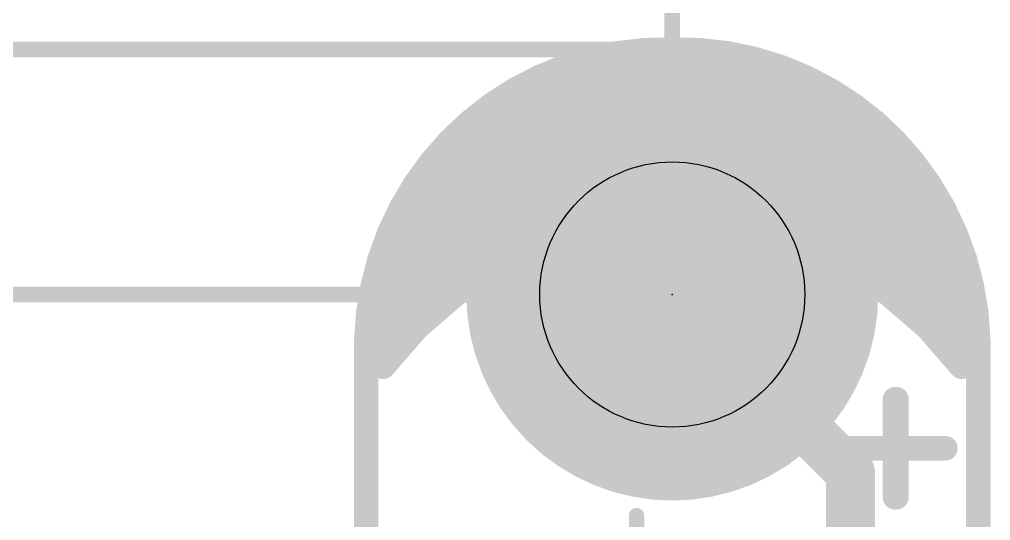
# Model space of a CAD drawing. Extents: x -10 to 102, y -14 to 18.
# Drawn here: x -2.37 to 5.69, y 8.16 to 12.32 of the extents above; entities that cross this region are included whole.
import ezdxf

# ---------------------------------------------------------------- set-up
doc = ezdxf.new("R2010")
doc.units = 0
for name, color, linetype in [('1', 12, 'CONTINUOUS'), ('16', 132, 'CONTINUOUS'), ('17', 110, 'CONTINUOUS'), ('20', 53, 'CONTINUOUS'), ('21', 41, 'CONTINUOUS'), ('22', 40, 'CONTINUOUS'), ('23', 53, 'CONTINUOUS'), ('29', 40, 'CONTINUOUS'), ('30', 253, 'CONTINUOUS'), ('44', 253, 'CONTINUOUS'), ('47', 253, 'CONTINUOUS')]:
    doc.layers.add(name, color=color, linetype=linetype)

# ---------------------------------------------------------------- blocks, each defined once
blk = doc.blocks.new('ROUNDP')
at = {"const_width": 0.5}
blk.add_lwpolyline([(0, -0.25, 1), (0, 0.25, 1), (0, -0.25)], format="xyb", dxfattribs=at)

msp = doc.modelspace()

# ---------------------------------------------------------------- linework, layer by layer
at = {"layer": '1'}
for points, const_width in [([(2.6857, 12.012), (2.3308, 11.9358)], 0.2032), ([(2.5777, 11.9888), (3.5183, 11.9888)], 0.2032), ([(3.048, 12.033), (2.6857, 12.012)], 0.2032), ([(3.4103, 12.012), (3.048, 12.033)], 0.2032), ([(3.7652, 11.9358), (3.4103, 12.012)], 0.2032), ([(2.3308, 11.9358), (1.9918, 11.8063)], 0.2032), ([(4.1042, 11.8063), (3.7652, 11.9358)], 0.2032), ([(1.9918, 11.8063), (1.6765, 11.6264)], 0.2032), ([(1.9555, 11.7856), (4.1405, 11.7856)], 0.2032), ([(4.4195, 11.6264), (4.1042, 11.8063)], 0.2032), ([(1.6765, 11.6264), (1.3924, 11.4005)], 0.2032), ([(4.7036, 11.4005), (4.4195, 11.6264)], 0.2032), ([(1.6212, 11.5824), (4.4748, 11.5824)], 0.2032), ([(1.3924, 11.4005), (1.1463, 11.1338)], 0.2032), ([(1.3728, 11.3792), (4.7232, 11.3792)], 0.2032), ([(4.9497, 11.1338), (4.7036, 11.4005)], 0.2032), ([(1.1463, 11.1338), (0.9437, 10.8326)], 0.2032), ([(1.1852, 11.176), (4.9108, 11.176)], 0.2032), ([(5.1523, 10.8326), (4.9497, 11.1338)], 0.2032), ([(1.038, 10.9728), (5.058, 10.9728)], 0.2032), ([(0.9437, 10.8326), (0.7897, 10.504)], 0.2032), ([(5.3063, 10.504), (5.1523, 10.8326)], 0.2032), ([(0.9142, 10.7696), (5.1818, 10.7696)], 0.2032), ([(2.4109, 10.5646), (2.8342, 10.6254)], 0.2032), ([(2.8342, 10.6254), (3.2618, 10.6254)], 0.2032), ([(3.2618, 10.6254), (3.6851, 10.5646)], 0.2032), ([(0.8189, 10.5664), (2.4236, 10.5664)], 0.2032), ([(2.0006, 10.4442), (2.4109, 10.5646)], 0.2032), ([(3.6724, 10.5664), (5.2771, 10.5664)], 0.2032), ([(3.6851, 10.5646), (4.0954, 10.4442)], 0.2032), ([(0.7897, 10.504), (0.6876, 10.1557)], 0.2032), ([(5.4084, 10.1557), (5.3063, 10.504)], 0.2032), ([(1.6115, 10.2667), (2.0006, 10.4442)], 0.2032), ([(4.0954, 10.4442), (4.4845, 10.2667)], 0.2032), ([(0.7484, 10.3632), (1.823, 10.3632)], 0.2032), ([(4.273, 10.3632), (5.3476, 10.3632)], 0.2032), ([(1.2517, 10.0357), (1.6115, 10.2667)], 0.2032), ([(4.4845, 10.2667), (4.8443, 10.0357)], 0.2032), ([(0.6876, 10.1557), (0.64, 9.7959)], 0.2032), ([(0.6889, 10.16), (1.4452, 10.16)], 0.2032), ([(4.528, 8.553), (3.048, 10.033)], 0.4064), ([(4.6508, 10.16), (5.4071, 10.16)], 0.2032), ([(5.456, 9.7959), (5.4084, 10.1557)], 0.2032), ([(0.9283, 9.7559), (1.2517, 10.0357)], 0.2032), ([(4.8443, 10.0357), (5.1677, 9.7559)], 0.2032), ([(0.6613, 9.9568), (1.1604, 9.9568)], 0.2032), ([(4.9356, 9.9568), (5.4347, 9.9568)], 0.2032), ([(0.64, 9.7959), (0.648, 9.433)], 0.2032), ([(0.641, 9.7536), (0.9263, 9.7536)], 0.2032), ([(0.648, 9.433), (0.9283, 9.7559)], 0.2032), ([(5.1677, 9.7559), (5.448, 9.433)], 0.2032), ([(5.1697, 9.7536), (5.455, 9.7536)], 0.2032), ([(5.448, 9.433), (5.456, 9.7959)], 0.2032), ([(0.6454, 9.5504), (0.7499, 9.5504)], 0.2032), ([(5.3461, 9.5504), (5.4506, 9.5504)], 0.2032), ([(4.528, 6.427), (4.528, 8.553)], 0.4064)]:
    msp.add_lwpolyline(points, dxfattribs=dict(at, const_width=const_width))
for points, const_width in [([(2.5777, 12.0396, 1), (2.5777, 11.938)], 0.1016), ([(2.6827, 12.0627, 1), (2.6886, 11.9613)], 0.1016), ([(2.6963, 11.9623, 1), (2.675, 12.0616)], 0.1016), ([(3.0509, 12.0837, 1), (3.0451, 11.9823)], 0.1016), ([(3.0509, 11.9823, 1), (3.0451, 12.0837)], 0.1016), ([(3.421, 12.0616, 1), (3.3997, 11.9623)], 0.1016), ([(3.4074, 11.9613, 1), (3.4133, 12.0627)], 0.1016), ([(3.5183, 11.938, 1), (3.5183, 12.0396)], 0.1016), ([(2.3201, 11.9855, 1), (2.3415, 11.8861)], 0.1016), ([(2.3489, 11.8883, 1), (2.3127, 11.9832)], 0.1016), ([(3.7833, 11.9832, 1), (3.7471, 11.8883)], 0.1016), ([(3.7545, 11.8861, 1), (3.7759, 11.9855)], 0.1016), ([(1.9555, 11.8364, 1), (1.9555, 11.7348)], 0.1016), ([(1.9736, 11.8537, 1), (2.0099, 11.7588)], 0.1016), ([(2.0169, 11.7621, 1), (1.9666, 11.8504)], 0.1016), ([(4.1294, 11.8504, 1), (4.0791, 11.7621)], 0.1016), ([(4.0861, 11.7588, 1), (4.1224, 11.8537)], 0.1016), ([(4.1405, 11.7348, 1), (4.1405, 11.8364)], 0.1016), ([(1.6513, 11.6705, 1), (1.7017, 11.5823)], 0.1016), ([(1.7081, 11.5867, 1), (1.6449, 11.6662)], 0.1016), ([(4.4511, 11.6662, 1), (4.3879, 11.5867)], 0.1016), ([(4.3943, 11.5823, 1), (4.4447, 11.6705)], 0.1016), ([(1.6212, 11.6332, 1), (1.6212, 11.5316)], 0.1016), ([(4.4748, 11.5316, 1), (4.4748, 11.6332)], 0.1016), ([(1.3728, 11.43, 1), (1.3728, 11.3284)], 0.1016), ([(1.3608, 11.4402, 1), (1.4241, 11.3607)], 0.1016), ([(1.4298, 11.366, 1), (1.3551, 11.4349)], 0.1016), ([(4.7409, 11.4349, 1), (4.6662, 11.366)], 0.1016), ([(4.6719, 11.3607, 1), (4.7352, 11.4402)], 0.1016), ([(4.7232, 11.3284, 1), (4.7232, 11.43)], 0.1016), ([(1.1089, 11.1683, 1), (1.1836, 11.0993)], 0.1016), ([(1.1884, 11.1054, 1), (1.1041, 11.1621)], 0.1016), ([(1.1852, 11.2268, 1), (1.1852, 11.1252)], 0.1016), ([(4.9919, 11.1621, 1), (4.9076, 11.1054)], 0.1016), ([(4.9108, 11.1252, 1), (4.9108, 11.2268)], 0.1016), ([(4.9124, 11.0993, 1), (4.9871, 11.1683)], 0.1016), ([(1.038, 11.0236, 1), (1.038, 10.922)], 0.1016), ([(5.058, 10.922, 1), (5.058, 11.0236)], 0.1016), ([(0.9016, 10.8609, 1), (0.9859, 10.8043)], 0.1016), ([(0.9897, 10.811, 1), (0.8977, 10.8542)], 0.1016), ([(5.1983, 10.8542, 1), (5.1063, 10.811)], 0.1016), ([(5.1101, 10.8043, 1), (5.1944, 10.8609)], 0.1016), ([(0.9142, 10.8204, 1), (0.9142, 10.7188)], 0.1016), ([(5.1818, 10.7188, 1), (5.1818, 10.8204)], 0.1016), ([(2.8342, 10.6762, 1), (2.8342, 10.5746)], 0.1016), ([(2.8414, 10.5751, 1), (2.827, 10.6757)], 0.1016), ([(3.269, 10.6757, 1), (3.2546, 10.5751)], 0.1016), ([(3.2618, 10.5746, 1), (3.2618, 10.6762)], 0.1016), ([(0.8189, 10.6172, 1), (0.8189, 10.5156)], 0.1016), ([(2.4037, 10.6149, 1), (2.4181, 10.5143)], 0.1016), ([(2.4252, 10.5158, 1), (2.3966, 10.6133)], 0.1016), ([(2.4236, 10.5156, 1), (2.4236, 10.6172)], 0.1016), ([(3.6724, 10.6172, 1), (3.6724, 10.5156)], 0.1016), ([(3.6994, 10.6133, 1), (3.6708, 10.5158)], 0.1016), ([(3.6779, 10.5143, 1), (3.6923, 10.6149)], 0.1016), ([(5.2771, 10.5156, 1), (5.2771, 10.6172)], 0.1016), ([(0.7437, 10.5255, 1), (0.8357, 10.4824)], 0.1016), ([(0.8384, 10.4897, 1), (0.7409, 10.5183)], 0.1016), ([(5.3551, 10.5183, 1), (5.2576, 10.4897)], 0.1016), ([(5.2603, 10.4824, 1), (5.3523, 10.5255)], 0.1016), ([(1.9863, 10.493, 1), (2.0149, 10.3955)], 0.1016), ([(2.0217, 10.398, 1), (1.9795, 10.4904)], 0.1016), ([(4.1165, 10.4904, 1), (4.0743, 10.398)], 0.1016), ([(4.0811, 10.3955, 1), (4.1097, 10.493)], 0.1016), ([(0.7484, 10.414, 1), (0.7484, 10.3124)], 0.1016), ([(1.823, 10.3124, 1), (1.823, 10.414)], 0.1016), ([(4.273, 10.414, 1), (4.273, 10.3124)], 0.1016), ([(5.3476, 10.3124, 1), (5.3476, 10.414)], 0.1016), ([(1.5905, 10.313, 1), (1.6326, 10.2205)], 0.1016), ([(1.639, 10.224, 1), (1.5841, 10.3095)], 0.1016), ([(4.5119, 10.3095, 1), (4.457, 10.224)], 0.1016), ([(4.4634, 10.2205, 1), (4.5055, 10.313)], 0.1016), ([(0.738, 10.149, 1), (0.6373, 10.1623)], 0.1016), ([(0.6889, 10.2108, 1), (0.6889, 10.1092)], 0.1016), ([(1.4452, 10.1092, 1), (1.4452, 10.2108)], 0.1016), ([(3.1198, 10.1048, 1), (2.9762, 9.9612)], 0.2032), ([(4.6508, 10.2108, 1), (4.6508, 10.1092)], 0.1016), ([(5.4587, 10.1623, 1), (5.358, 10.149)], 0.1016), ([(5.4071, 10.1092, 1), (5.4071, 10.2108)], 0.1016), ([(0.6389, 10.17, 1), (0.7364, 10.1414)], 0.1016), ([(5.3596, 10.1414, 1), (5.4571, 10.17)], 0.1016), ([(1.2242, 10.0785, 1), (1.2791, 9.993)], 0.1016), ([(1.2849, 9.9973, 1), (1.2184, 10.0742)], 0.1016), ([(4.8776, 10.0742, 1), (4.8111, 9.9973)], 0.1016), ([(4.8169, 9.993, 1), (4.8718, 10.0785)], 0.1016), ([(0.6613, 10.0076, 1), (0.6613, 9.906)], 0.1016), ([(1.1604, 9.906, 1), (1.1604, 10.0076)], 0.1016), ([(4.9356, 10.0076, 1), (4.9356, 9.906)], 0.1016), ([(5.4347, 9.906, 1), (5.4347, 10.0076)], 0.1016), ([(0.6908, 9.797, 1), (0.5892, 9.7947)], 0.1016), ([(0.5897, 9.8025, 1), (0.6904, 9.7892)], 0.1016), ([(0.641, 9.8044, 1), (0.641, 9.7028)], 0.1016), ([(0.8951, 9.7944, 1), (0.9615, 9.7175)], 0.1016), ([(0.9667, 9.7226, 1), (0.8899, 9.7892)], 0.1016), ([(0.9263, 9.7028, 1), (0.9263, 9.8044)], 0.1016), ([(5.2061, 9.7892, 1), (5.1293, 9.7226)], 0.1016), ([(5.1697, 9.8044, 1), (5.1697, 9.7028)], 0.1016), ([(5.1345, 9.7175, 1), (5.2009, 9.7944)], 0.1016), ([(5.5068, 9.7947, 1), (5.4052, 9.797)], 0.1016), ([(5.4056, 9.7892, 1), (5.5063, 9.8025)], 0.1016), ([(5.455, 9.7028, 1), (5.455, 9.8044)], 0.1016), ([(0.6454, 9.6012, 1), (0.6454, 9.4996)], 0.1016), ([(0.7499, 9.4996, 1), (0.7499, 9.6012)], 0.1016), ([(5.3461, 9.6012, 1), (5.3461, 9.4996)], 0.1016), ([(5.4506, 9.4996, 1), (5.4506, 9.6012)], 0.1016), ([(0.6096, 9.4663, 1), (0.6864, 9.3997)], 0.1016), ([(5.4096, 9.3997, 1), (5.4864, 9.4663)], 0.1016), ([(0.5972, 9.4319, 1), (0.6988, 9.4341)], 0.1016), ([(5.3972, 9.4341, 1), (5.4988, 9.4319)], 0.1016), ([(4.6296, 8.553, 1), (4.4264, 8.553)], 0.2032), ([(4.4562, 8.4812, 1), (4.5998, 8.6248)], 0.2032)]:
    msp.add_lwpolyline(points, format="xyb", dxfattribs=dict(at, const_width=const_width))
at = {"layer": '16', "const_width": 0.2032}
for points in [[(2.3308, 11.9358), (2.6857, 12.012)], [(2.5777, 11.9888), (3.5183, 11.9888)], [(2.6857, 12.012), (3.048, 12.033)], [(3.048, 12.033), (3.4103, 12.012)], [(3.4103, 12.012), (3.7652, 11.9358)], [(1.9918, 11.8063), (2.3308, 11.9358)], [(3.7652, 11.9358), (4.1042, 11.8063)], [(1.6765, 11.6264), (1.9918, 11.8063)], [(1.9555, 11.7856), (4.1405, 11.7856)], [(4.1042, 11.8063), (4.4195, 11.6264)], [(1.3924, 11.4005), (1.6765, 11.6264)], [(4.4195, 11.6264), (4.7036, 11.4005)], [(1.6212, 11.5824), (4.4748, 11.5824)], [(1.1463, 11.1338), (1.3924, 11.4005)], [(1.3728, 11.3792), (4.7232, 11.3792)], [(4.7036, 11.4005), (4.9497, 11.1338)], [(0.9437, 10.8326), (1.1463, 11.1338)], [(1.1852, 11.176), (4.9108, 11.176)], [(4.9497, 11.1338), (5.1523, 10.8326)], [(1.038, 10.9728), (5.058, 10.9728)], [(0.7897, 10.504), (0.9437, 10.8326)], [(5.1523, 10.8326), (5.3063, 10.504)], [(0.9142, 10.7696), (5.1818, 10.7696)], [(2.8342, 10.6254), (2.4109, 10.5646)], [(3.2618, 10.6254), (2.8342, 10.6254)], [(3.6851, 10.5646), (3.2618, 10.6254)], [(0.8189, 10.5664), (2.4236, 10.5664)], [(2.4109, 10.5646), (2.0006, 10.4442)], [(3.6724, 10.5664), (5.2771, 10.5664)], [(4.0954, 10.4442), (3.6851, 10.5646)], [(0.6876, 10.1557), (0.7897, 10.504)], [(5.3063, 10.504), (5.4084, 10.1557)], [(2.0006, 10.4442), (1.6115, 10.2667)], [(4.4845, 10.2667), (4.0954, 10.4442)], [(0.7484, 10.3632), (1.823, 10.3632)], [(4.273, 10.3632), (5.3476, 10.3632)], [(1.6115, 10.2667), (1.2517, 10.0357)], [(4.8443, 10.0357), (4.4845, 10.2667)], [(0.64, 9.7959), (0.6876, 10.1557)], [(0.6889, 10.16), (1.4453, 10.16)], [(4.6508, 10.16), (5.4071, 10.16)], [(5.4084, 10.1557), (5.456, 9.7959)], [(1.2517, 10.0357), (0.9283, 9.7559)], [(5.1677, 9.7559), (4.8443, 10.0357)], [(0.6613, 9.9568), (1.1604, 9.9568)], [(4.9356, 9.9568), (5.4347, 9.9568)], [(0.648, 9.433), (0.64, 9.7959)], [(0.641, 9.7536), (0.9263, 9.7536)], [(0.9283, 9.7559), (0.648, 9.433)], [(5.448, 9.433), (5.1677, 9.7559)], [(5.1697, 9.7536), (5.455, 9.7536)], [(5.456, 9.7959), (5.448, 9.433)], [(0.6454, 9.5504), (0.7499, 9.5504)], [(5.3461, 9.5504), (5.4506, 9.5504)]]:
    msp.add_lwpolyline(points, dxfattribs=at)
at = {"layer": '16', "const_width": 0.1016}
for points in [[(2.5777, 12.0396, 1), (2.5777, 11.938)], [(2.6827, 12.0627, 1), (2.6886, 11.9613)], [(2.6963, 11.9623, 1), (2.675, 12.0616)], [(3.0509, 12.0837, 1), (3.0451, 11.9823)], [(3.0509, 11.9823, 1), (3.0451, 12.0837)], [(3.421, 12.0616, 1), (3.3997, 11.9623)], [(3.4074, 11.9613, 1), (3.4133, 12.0627)], [(3.5183, 11.938, 1), (3.5183, 12.0396)], [(2.3201, 11.9855, 1), (2.3415, 11.8861)], [(2.3489, 11.8883, 1), (2.3127, 11.9832)], [(3.7833, 11.9832, 1), (3.7471, 11.8883)], [(3.7545, 11.8861, 1), (3.7759, 11.9855)], [(1.9555, 11.8364, 1), (1.9555, 11.7348)], [(1.9736, 11.8537, 1), (2.0099, 11.7588)], [(2.0169, 11.7621, 1), (1.9666, 11.8504)], [(4.1294, 11.8504, 1), (4.0791, 11.7621)], [(4.0861, 11.7588, 1), (4.1224, 11.8537)], [(4.1405, 11.7348, 1), (4.1405, 11.8364)], [(1.6513, 11.6705, 1), (1.7017, 11.5823)], [(1.7081, 11.5867, 1), (1.6449, 11.6662)], [(4.4511, 11.6662, 1), (4.3879, 11.5867)], [(4.3943, 11.5823, 1), (4.4447, 11.6705)], [(1.6212, 11.6332, 1), (1.6212, 11.5316)], [(4.4748, 11.5316, 1), (4.4748, 11.6332)], [(1.3728, 11.43, 1), (1.3728, 11.3284)], [(1.3608, 11.4402, 1), (1.4241, 11.3607)], [(1.4298, 11.366, 1), (1.3551, 11.4349)], [(4.7409, 11.4349, 1), (4.6662, 11.366)], [(4.6719, 11.3607, 1), (4.7352, 11.4402)], [(4.7232, 11.3284, 1), (4.7232, 11.43)], [(1.1089, 11.1683, 1), (1.1836, 11.0993)], [(1.1884, 11.1054, 1), (1.1041, 11.1621)], [(1.1852, 11.2268, 1), (1.1852, 11.1252)], [(4.9919, 11.1621, 1), (4.9076, 11.1054)], [(4.9108, 11.1252, 1), (4.9108, 11.2268)], [(4.9124, 11.0993, 1), (4.9871, 11.1683)], [(1.038, 11.0236, 1), (1.038, 10.922)], [(5.058, 10.922, 1), (5.058, 11.0236)], [(0.9016, 10.8609, 1), (0.9859, 10.8043)], [(0.9897, 10.811, 1), (0.8977, 10.8542)], [(5.1983, 10.8542, 1), (5.1063, 10.811)], [(5.1101, 10.8043, 1), (5.1944, 10.8609)], [(0.9142, 10.8204, 1), (0.9142, 10.7188)], [(5.1818, 10.7188, 1), (5.1818, 10.8204)], [(2.8342, 10.6762, 1), (2.8342, 10.5746)], [(2.8414, 10.5751, 1), (2.827, 10.6757)], [(3.269, 10.6757, 1), (3.2546, 10.5751)], [(3.2618, 10.5746, 1), (3.2618, 10.6762)], [(0.8189, 10.6172, 1), (0.8189, 10.5156)], [(2.4037, 10.6149, 1), (2.4181, 10.5143)], [(2.4252, 10.5158, 1), (2.3966, 10.6133)], [(2.4236, 10.5156, 1), (2.4236, 10.6172)], [(3.6724, 10.6172, 1), (3.6724, 10.5156)], [(3.6994, 10.6133, 1), (3.6708, 10.5158)], [(3.6779, 10.5143, 1), (3.6923, 10.6149)], [(5.2771, 10.5156, 1), (5.2771, 10.6172)], [(0.7437, 10.5255, 1), (0.8357, 10.4824)], [(0.8384, 10.4897, 1), (0.7409, 10.5183)], [(5.3551, 10.5183, 1), (5.2576, 10.4897)], [(5.2603, 10.4824, 1), (5.3523, 10.5255)], [(1.9863, 10.493, 1), (2.0149, 10.3955)], [(2.0217, 10.398, 1), (1.9795, 10.4904)], [(4.1165, 10.4904, 1), (4.0743, 10.398)], [(4.0811, 10.3955, 1), (4.1097, 10.493)], [(0.7484, 10.414, 1), (0.7484, 10.3124)], [(1.823, 10.3124, 1), (1.823, 10.414)], [(4.273, 10.414, 1), (4.273, 10.3124)], [(5.3476, 10.3124, 1), (5.3476, 10.414)], [(1.5905, 10.313, 1), (1.6326, 10.2205)], [(1.639, 10.224, 1), (1.5841, 10.3095)], [(4.5119, 10.3095, 1), (4.457, 10.224)], [(4.4634, 10.2205, 1), (4.5055, 10.313)], [(0.738, 10.149, 1), (0.6373, 10.1623)], [(0.6889, 10.2108, 1), (0.6889, 10.1092)], [(1.4453, 10.1092, 1), (1.4453, 10.2108)], [(4.6508, 10.2108, 1), (4.6508, 10.1092)], [(5.4587, 10.1623, 1), (5.358, 10.149)], [(5.4071, 10.1092, 1), (5.4071, 10.2108)], [(0.6389, 10.17, 1), (0.7364, 10.1414)], [(5.3596, 10.1414, 1), (5.4571, 10.17)], [(1.2242, 10.0785, 1), (1.2791, 9.993)], [(1.2849, 9.9973, 1), (1.2184, 10.0742)], [(4.8776, 10.0742, 1), (4.8111, 9.9973)], [(4.8169, 9.993, 1), (4.8718, 10.0785)], [(0.6613, 10.0076, 1), (0.6613, 9.906)], [(1.1604, 9.906, 1), (1.1604, 10.0076)], [(4.9356, 10.0076, 1), (4.9356, 9.906)], [(5.4347, 9.906, 1), (5.4347, 10.0076)], [(0.6908, 9.797, 1), (0.5892, 9.7947)], [(0.5897, 9.8025, 1), (0.6904, 9.7892)], [(0.641, 9.8044, 1), (0.641, 9.7028)], [(0.8951, 9.7944, 1), (0.9615, 9.7175)], [(0.9667, 9.7226, 1), (0.8899, 9.7892)], [(0.9263, 9.7028, 1), (0.9263, 9.8044)], [(5.2061, 9.7892, 1), (5.1293, 9.7226)], [(5.1697, 9.8044, 1), (5.1697, 9.7028)], [(5.1345, 9.7175, 1), (5.2009, 9.7944)], [(5.5068, 9.7947, 1), (5.4052, 9.797)], [(5.4056, 9.7892, 1), (5.5063, 9.8025)], [(5.455, 9.7028, 1), (5.455, 9.8044)], [(0.6454, 9.6012, 1), (0.6454, 9.4996)], [(0.7499, 9.4996, 1), (0.7499, 9.6012)], [(5.3461, 9.6012, 1), (5.3461, 9.4996)], [(5.4506, 9.4996, 1), (5.4506, 9.6012)], [(0.6096, 9.4663, 1), (0.6864, 9.3997)], [(5.4096, 9.3997, 1), (5.4864, 9.4663)], [(0.5972, 9.4319, 1), (0.6988, 9.4341)], [(5.3972, 9.4341, 1), (5.4988, 9.4319)]]:
    msp.add_lwpolyline(points, format="xyb", dxfattribs=at)
at = {"layer": '20'}
for points, const_width in [([(3.048, 12.065, 0.4144), (0.508, 9.652)], 0.2032), ([(5.588, 9.652, 0.4143), (3.048, 12.065)], 0.2032), ([(3.0467, 12.1158, 1), (3.0493, 12.0142)], 0.1016), ([(3.0467, 12.0142, 1), (3.0493, 12.1158)], 0.1016), ([(0.5588, 9.652, 1), (0.4572, 9.652)], 0.1016), ([(5.6388, 9.652, 1), (5.5372, 9.652)], 0.1016), ([(0.4572, 9.6533, 1), (0.5588, 9.6507)], 0.1016), ([(5.5372, 9.6507, 1), (5.6388, 9.6533)], 0.1016)]:
    msp.add_lwpolyline(points, format="xyb", dxfattribs=dict(at, const_width=const_width))
at = {"layer": '20', "const_width": 0.2032}
for points in [[(0.508, 1.778), (0.508, 9.652)], [(5.588, 9.652), (5.588, 1.778)]]:
    msp.add_lwpolyline(points, dxfattribs=at)
at = {"layer": '21', "const_width": 0.2032}
for points in [[(4.8962, 9.1639), (4.8962, 8.3504)], [(4.4895, 8.7572), (5.3029, 8.7572)]]:
    msp.add_lwpolyline(points, dxfattribs=at)
at = {"layer": '21', "const_width": 0.1016}
for points in [[(4.947, 9.1639, 1), (4.8454, 9.1639)], [(4.4895, 8.808, 1), (4.4895, 8.7064)], [(5.3029, 8.7064, 1), (5.3029, 8.808)], [(4.8454, 8.3504, 1), (4.947, 8.3504)]]:
    msp.add_lwpolyline(points, format="xyb", dxfattribs=at)
at = {"layer": '22'}
for points, const_width in [([(4.9082, 9.1639), (4.9082, 8.3504)], 0.2032), ([(5.315, 8.7572), (4.5015, 8.7572)], 0.2032), ([(2.7512, 8.1985), (2.7512, 8.0841)], 0.127)]:
    msp.add_lwpolyline(points, dxfattribs=dict(at, const_width=const_width))
for points, const_width in [([(4.959, 9.1639, 1), (4.8574, 9.1639)], 0.1016), ([(4.5015, 8.808, 1), (4.5015, 8.7064)], 0.1016), ([(5.315, 8.7064, 1), (5.315, 8.808)], 0.1016), ([(4.8574, 8.3504, 1), (4.959, 8.3504)], 0.1016), ([(2.783, 8.1985, 1), (2.7195, 8.1985)], 0.0635)]:
    msp.add_lwpolyline(points, format="xyb", dxfattribs=dict(at, const_width=const_width))
at = {"layer": '23'}
msp.add_point((3.048, 10.033), dxfattribs=at)
at = {"layer": '29', "const_width": 0.2032}
for points in [[(2.6857, 12.012), (2.3308, 11.9358)], [(2.5777, 11.9888), (3.5183, 11.9888)], [(3.048, 12.033), (2.6857, 12.012)], [(3.4103, 12.012), (3.048, 12.033)], [(3.7652, 11.9358), (3.4103, 12.012)], [(2.3308, 11.9358), (1.9918, 11.8063)], [(4.1042, 11.8063), (3.7652, 11.9358)], [(1.9918, 11.8063), (1.6765, 11.6264)], [(1.9555, 11.7856), (4.1405, 11.7856)], [(4.4195, 11.6264), (4.1042, 11.8063)], [(1.6765, 11.6264), (1.3924, 11.4005)], [(4.7036, 11.4005), (4.4195, 11.6264)], [(1.6212, 11.5824), (4.4748, 11.5824)], [(1.3924, 11.4005), (1.1463, 11.1338)], [(1.3728, 11.3792), (4.7232, 11.3792)], [(4.9497, 11.1338), (4.7036, 11.4005)], [(1.1463, 11.1338), (0.9437, 10.8326)], [(1.1852, 11.176), (4.9108, 11.176)], [(5.1523, 10.8326), (4.9497, 11.1338)], [(1.038, 10.9728), (5.058, 10.9728)], [(0.9437, 10.8326), (0.7897, 10.504)], [(5.3063, 10.504), (5.1523, 10.8326)], [(0.9142, 10.7696), (5.1818, 10.7696)], [(2.4109, 10.5646), (2.8342, 10.6254)], [(2.8342, 10.6254), (3.2618, 10.6254)], [(3.2618, 10.6254), (3.6851, 10.5646)], [(0.8189, 10.5664), (2.4236, 10.5664)], [(2.0006, 10.4442), (2.4109, 10.5646)], [(3.6724, 10.5664), (5.2771, 10.5664)], [(3.6851, 10.5646), (4.0954, 10.4442)], [(0.7897, 10.504), (0.6876, 10.1557)], [(5.4084, 10.1557), (5.3063, 10.504)], [(1.6115, 10.2667), (2.0006, 10.4442)], [(4.0954, 10.4442), (4.4845, 10.2667)], [(0.7484, 10.3632), (1.823, 10.3632)], [(4.273, 10.3632), (5.3476, 10.3632)], [(1.2517, 10.0357), (1.6115, 10.2667)], [(4.4845, 10.2667), (4.8443, 10.0357)], [(0.6876, 10.1557), (0.64, 9.7959)], [(0.6889, 10.16), (1.4452, 10.16)], [(4.6508, 10.16), (5.4071, 10.16)], [(5.456, 9.7959), (5.4084, 10.1557)], [(0.9283, 9.7559), (1.2517, 10.0357)], [(4.8443, 10.0357), (5.1677, 9.7559)], [(0.6613, 9.9568), (1.1604, 9.9568)], [(4.9356, 9.9568), (5.4347, 9.9568)], [(0.64, 9.7959), (0.648, 9.433)], [(0.641, 9.7536), (0.9263, 9.7536)], [(0.648, 9.433), (0.9283, 9.7559)], [(5.1677, 9.7559), (5.448, 9.433)], [(5.1697, 9.7536), (5.455, 9.7536)], [(5.448, 9.433), (5.456, 9.7959)], [(0.6454, 9.5504), (0.7499, 9.5504)], [(5.3461, 9.5504), (5.4506, 9.5504)]]:
    msp.add_lwpolyline(points, dxfattribs=at)
at = {"layer": '29', "const_width": 0.1016}
for points in [[(2.5777, 12.0396, 1), (2.5777, 11.938)], [(2.6827, 12.0627, 1), (2.6886, 11.9613)], [(2.6963, 11.9623, 1), (2.675, 12.0616)], [(3.0509, 12.0837, 1), (3.0451, 11.9823)], [(3.0509, 11.9823, 1), (3.0451, 12.0837)], [(3.421, 12.0616, 1), (3.3997, 11.9623)], [(3.4074, 11.9613, 1), (3.4133, 12.0627)], [(3.5183, 11.938, 1), (3.5183, 12.0396)], [(2.3201, 11.9855, 1), (2.3415, 11.8861)], [(2.3489, 11.8883, 1), (2.3127, 11.9832)], [(3.7833, 11.9832, 1), (3.7471, 11.8883)], [(3.7545, 11.8861, 1), (3.7759, 11.9855)], [(1.9555, 11.8364, 1), (1.9555, 11.7348)], [(1.9736, 11.8537, 1), (2.0099, 11.7588)], [(2.0169, 11.7621, 1), (1.9666, 11.8504)], [(4.1294, 11.8504, 1), (4.0791, 11.7621)], [(4.0861, 11.7588, 1), (4.1224, 11.8537)], [(4.1405, 11.7348, 1), (4.1405, 11.8364)], [(1.6513, 11.6705, 1), (1.7017, 11.5823)], [(1.7081, 11.5867, 1), (1.6449, 11.6662)], [(4.4511, 11.6662, 1), (4.3879, 11.5867)], [(4.3943, 11.5823, 1), (4.4447, 11.6705)], [(1.6212, 11.6332, 1), (1.6212, 11.5316)], [(4.4748, 11.5316, 1), (4.4748, 11.6332)], [(1.3728, 11.43, 1), (1.3728, 11.3284)], [(1.3608, 11.4402, 1), (1.4241, 11.3607)], [(1.4298, 11.366, 1), (1.3551, 11.4349)], [(4.7409, 11.4349, 1), (4.6662, 11.366)], [(4.6719, 11.3607, 1), (4.7352, 11.4402)], [(4.7232, 11.3284, 1), (4.7232, 11.43)], [(1.1089, 11.1683, 1), (1.1836, 11.0993)], [(1.1884, 11.1054, 1), (1.1041, 11.1621)], [(1.1852, 11.2268, 1), (1.1852, 11.1252)], [(4.9919, 11.1621, 1), (4.9076, 11.1054)], [(4.9108, 11.1252, 1), (4.9108, 11.2268)], [(4.9124, 11.0993, 1), (4.9871, 11.1683)], [(1.038, 11.0236, 1), (1.038, 10.922)], [(5.058, 10.922, 1), (5.058, 11.0236)], [(0.9016, 10.8609, 1), (0.9859, 10.8043)], [(0.9897, 10.811, 1), (0.8977, 10.8542)], [(5.1983, 10.8542, 1), (5.1063, 10.811)], [(5.1101, 10.8043, 1), (5.1944, 10.8609)], [(0.9142, 10.8204, 1), (0.9142, 10.7188)], [(5.1818, 10.7188, 1), (5.1818, 10.8204)], [(2.8342, 10.6762, 1), (2.8342, 10.5746)], [(2.8414, 10.5751, 1), (2.827, 10.6757)], [(3.269, 10.6757, 1), (3.2546, 10.5751)], [(3.2618, 10.5746, 1), (3.2618, 10.6762)], [(0.8189, 10.6172, 1), (0.8189, 10.5156)], [(2.4037, 10.6149, 1), (2.4181, 10.5143)], [(2.4252, 10.5158, 1), (2.3966, 10.6133)], [(2.4236, 10.5156, 1), (2.4236, 10.6172)], [(3.6724, 10.6172, 1), (3.6724, 10.5156)], [(3.6994, 10.6133, 1), (3.6708, 10.5158)], [(3.6779, 10.5143, 1), (3.6923, 10.6149)], [(5.2771, 10.5156, 1), (5.2771, 10.6172)], [(0.7437, 10.5255, 1), (0.8357, 10.4824)], [(0.8384, 10.4897, 1), (0.7409, 10.5183)], [(5.3551, 10.5183, 1), (5.2576, 10.4897)], [(5.2603, 10.4824, 1), (5.3523, 10.5255)], [(1.9863, 10.493, 1), (2.0149, 10.3955)], [(2.0217, 10.398, 1), (1.9795, 10.4904)], [(4.1165, 10.4904, 1), (4.0743, 10.398)], [(4.0811, 10.3955, 1), (4.1097, 10.493)], [(0.7484, 10.414, 1), (0.7484, 10.3124)], [(1.823, 10.3124, 1), (1.823, 10.414)], [(4.273, 10.414, 1), (4.273, 10.3124)], [(5.3476, 10.3124, 1), (5.3476, 10.414)], [(1.5905, 10.313, 1), (1.6326, 10.2205)], [(1.639, 10.224, 1), (1.5841, 10.3095)], [(4.5119, 10.3095, 1), (4.457, 10.224)], [(4.4634, 10.2205, 1), (4.5055, 10.313)], [(0.738, 10.149, 1), (0.6373, 10.1623)], [(0.6889, 10.2108, 1), (0.6889, 10.1092)], [(1.4452, 10.1092, 1), (1.4452, 10.2108)], [(4.6508, 10.2108, 1), (4.6508, 10.1092)], [(5.4587, 10.1623, 1), (5.358, 10.149)], [(5.4071, 10.1092, 1), (5.4071, 10.2108)], [(0.6389, 10.17, 1), (0.7364, 10.1414)], [(5.3596, 10.1414, 1), (5.4571, 10.17)], [(1.2242, 10.0785, 1), (1.2791, 9.993)], [(1.2849, 9.9973, 1), (1.2184, 10.0742)], [(4.8776, 10.0742, 1), (4.8111, 9.9973)], [(4.8169, 9.993, 1), (4.8718, 10.0785)], [(0.6613, 10.0076, 1), (0.6613, 9.906)], [(1.1604, 9.906, 1), (1.1604, 10.0076)], [(4.9356, 10.0076, 1), (4.9356, 9.906)], [(5.4347, 9.906, 1), (5.4347, 10.0076)], [(0.6908, 9.797, 1), (0.5892, 9.7947)], [(0.5897, 9.8025, 1), (0.6904, 9.7892)], [(0.641, 9.8044, 1), (0.641, 9.7028)], [(0.8951, 9.7944, 1), (0.9615, 9.7175)], [(0.9667, 9.7226, 1), (0.8899, 9.7892)], [(0.9263, 9.7028, 1), (0.9263, 9.8044)], [(5.2061, 9.7892, 1), (5.1293, 9.7226)], [(5.1697, 9.8044, 1), (5.1697, 9.7028)], [(5.1345, 9.7175, 1), (5.2009, 9.7944)], [(5.5068, 9.7947, 1), (5.4052, 9.797)], [(5.4056, 9.7892, 1), (5.5063, 9.8025)], [(5.455, 9.7028, 1), (5.455, 9.8044)], [(0.6454, 9.6012, 1), (0.6454, 9.4996)], [(0.7499, 9.4996, 1), (0.7499, 9.6012)], [(5.3461, 9.6012, 1), (5.3461, 9.4996)], [(5.4506, 9.4996, 1), (5.4506, 9.6012)], [(0.6096, 9.4663, 1), (0.6864, 9.3997)], [(5.4096, 9.3997, 1), (5.4864, 9.4663)], [(0.5972, 9.4319, 1), (0.6988, 9.4341)], [(5.3972, 9.4341, 1), (5.4988, 9.4319)]]:
    msp.add_lwpolyline(points, format="xyb", dxfattribs=at)
at = {"layer": '30', "const_width": 0.2032}
for points in [[(2.3308, 11.9358), (2.6857, 12.012)], [(2.5777, 11.9888), (3.5183, 11.9888)], [(2.6857, 12.012), (3.048, 12.033)], [(3.048, 12.033), (3.4103, 12.012)], [(3.4103, 12.012), (3.7652, 11.9358)], [(1.9918, 11.8063), (2.3308, 11.9358)], [(3.7652, 11.9358), (4.1042, 11.8063)], [(1.6765, 11.6264), (1.9918, 11.8063)], [(1.9555, 11.7856), (4.1405, 11.7856)], [(4.1042, 11.8063), (4.4195, 11.6264)], [(1.3924, 11.4005), (1.6765, 11.6264)], [(4.4195, 11.6264), (4.7036, 11.4005)], [(1.6212, 11.5824), (4.4748, 11.5824)], [(1.1463, 11.1338), (1.3924, 11.4005)], [(1.3728, 11.3792), (4.7232, 11.3792)], [(4.7036, 11.4005), (4.9497, 11.1338)], [(0.9437, 10.8326), (1.1463, 11.1338)], [(1.1852, 11.176), (4.9108, 11.176)], [(4.9497, 11.1338), (5.1523, 10.8326)], [(1.038, 10.9728), (5.058, 10.9728)], [(0.7897, 10.504), (0.9437, 10.8326)], [(5.1523, 10.8326), (5.3063, 10.504)], [(0.9142, 10.7696), (5.1818, 10.7696)], [(2.8342, 10.6254), (2.4109, 10.5646)], [(3.2618, 10.6254), (2.8342, 10.6254)], [(3.6851, 10.5646), (3.2618, 10.6254)], [(0.8189, 10.5664), (2.4236, 10.5664)], [(2.4109, 10.5646), (2.0006, 10.4442)], [(3.6724, 10.5664), (5.2771, 10.5664)], [(4.0954, 10.4442), (3.6851, 10.5646)], [(0.6876, 10.1557), (0.7897, 10.504)], [(5.3063, 10.504), (5.4084, 10.1557)], [(2.0006, 10.4442), (1.6115, 10.2667)], [(4.4845, 10.2667), (4.0954, 10.4442)], [(0.7484, 10.3632), (1.823, 10.3632)], [(4.273, 10.3632), (5.3476, 10.3632)], [(1.6115, 10.2667), (1.2517, 10.0357)], [(4.8443, 10.0357), (4.4845, 10.2667)], [(0.64, 9.7959), (0.6876, 10.1557)], [(0.6889, 10.16), (1.4453, 10.16)], [(4.6508, 10.16), (5.4071, 10.16)], [(5.4084, 10.1557), (5.456, 9.7959)], [(1.2517, 10.0357), (0.9283, 9.7559)], [(5.1677, 9.7559), (4.8443, 10.0357)], [(0.6613, 9.9568), (1.1604, 9.9568)], [(4.9356, 9.9568), (5.4347, 9.9568)], [(0.648, 9.433), (0.64, 9.7959)], [(0.641, 9.7536), (0.9263, 9.7536)], [(0.9283, 9.7559), (0.648, 9.433)], [(5.448, 9.433), (5.1677, 9.7559)], [(5.1697, 9.7536), (5.455, 9.7536)], [(5.456, 9.7959), (5.448, 9.433)], [(0.6454, 9.5504), (0.7499, 9.5504)], [(5.3461, 9.5504), (5.4506, 9.5504)]]:
    msp.add_lwpolyline(points, dxfattribs=at)
at = {"layer": '30', "const_width": 0.1016}
for points in [[(2.5777, 12.0396, 1), (2.5777, 11.938)], [(2.6827, 12.0627, 1), (2.6886, 11.9613)], [(2.6963, 11.9623, 1), (2.675, 12.0616)], [(3.0509, 12.0837, 1), (3.0451, 11.9823)], [(3.0509, 11.9823, 1), (3.0451, 12.0837)], [(3.421, 12.0616, 1), (3.3997, 11.9623)], [(3.4074, 11.9613, 1), (3.4133, 12.0627)], [(3.5183, 11.938, 1), (3.5183, 12.0396)], [(2.3201, 11.9855, 1), (2.3415, 11.8861)], [(2.3489, 11.8883, 1), (2.3127, 11.9832)], [(3.7833, 11.9832, 1), (3.7471, 11.8883)], [(3.7545, 11.8861, 1), (3.7759, 11.9855)], [(1.9555, 11.8364, 1), (1.9555, 11.7348)], [(1.9736, 11.8537, 1), (2.0099, 11.7588)], [(2.0169, 11.7621, 1), (1.9666, 11.8504)], [(4.1294, 11.8504, 1), (4.0791, 11.7621)], [(4.0861, 11.7588, 1), (4.1224, 11.8537)], [(4.1405, 11.7348, 1), (4.1405, 11.8364)], [(1.6513, 11.6705, 1), (1.7017, 11.5823)], [(1.7081, 11.5867, 1), (1.6449, 11.6662)], [(4.4511, 11.6662, 1), (4.3879, 11.5867)], [(4.3943, 11.5823, 1), (4.4447, 11.6705)], [(1.6212, 11.6332, 1), (1.6212, 11.5316)], [(4.4748, 11.5316, 1), (4.4748, 11.6332)], [(1.3728, 11.43, 1), (1.3728, 11.3284)], [(1.3608, 11.4402, 1), (1.4241, 11.3607)], [(1.4298, 11.366, 1), (1.3551, 11.4349)], [(4.7409, 11.4349, 1), (4.6662, 11.366)], [(4.6719, 11.3607, 1), (4.7352, 11.4402)], [(4.7232, 11.3284, 1), (4.7232, 11.43)], [(1.1089, 11.1683, 1), (1.1836, 11.0993)], [(1.1884, 11.1054, 1), (1.1041, 11.1621)], [(1.1852, 11.2268, 1), (1.1852, 11.1252)], [(4.9919, 11.1621, 1), (4.9076, 11.1054)], [(4.9108, 11.1252, 1), (4.9108, 11.2268)], [(4.9124, 11.0993, 1), (4.9871, 11.1683)], [(1.038, 11.0236, 1), (1.038, 10.922)], [(5.058, 10.922, 1), (5.058, 11.0236)], [(0.9016, 10.8609, 1), (0.9859, 10.8043)], [(0.9897, 10.811, 1), (0.8977, 10.8542)], [(5.1983, 10.8542, 1), (5.1063, 10.811)], [(5.1101, 10.8043, 1), (5.1944, 10.8609)], [(0.9142, 10.8204, 1), (0.9142, 10.7188)], [(5.1818, 10.7188, 1), (5.1818, 10.8204)], [(2.8342, 10.6762, 1), (2.8342, 10.5746)], [(2.8414, 10.5751, 1), (2.827, 10.6757)], [(3.269, 10.6757, 1), (3.2546, 10.5751)], [(3.2618, 10.5746, 1), (3.2618, 10.6762)], [(0.8189, 10.6172, 1), (0.8189, 10.5156)], [(2.4037, 10.6149, 1), (2.4181, 10.5143)], [(2.4252, 10.5158, 1), (2.3966, 10.6133)], [(2.4236, 10.5156, 1), (2.4236, 10.6172)], [(3.6724, 10.6172, 1), (3.6724, 10.5156)], [(3.6994, 10.6133, 1), (3.6708, 10.5158)], [(3.6779, 10.5143, 1), (3.6923, 10.6149)], [(5.2771, 10.5156, 1), (5.2771, 10.6172)], [(0.7437, 10.5255, 1), (0.8357, 10.4824)], [(0.8384, 10.4897, 1), (0.7409, 10.5183)], [(5.3551, 10.5183, 1), (5.2576, 10.4897)], [(5.2603, 10.4824, 1), (5.3523, 10.5255)], [(1.9863, 10.493, 1), (2.0149, 10.3955)], [(2.0217, 10.398, 1), (1.9795, 10.4904)], [(4.1165, 10.4904, 1), (4.0743, 10.398)], [(4.0811, 10.3955, 1), (4.1097, 10.493)], [(0.7484, 10.414, 1), (0.7484, 10.3124)], [(1.823, 10.3124, 1), (1.823, 10.414)], [(4.273, 10.414, 1), (4.273, 10.3124)], [(5.3476, 10.3124, 1), (5.3476, 10.414)], [(1.5905, 10.313, 1), (1.6326, 10.2205)], [(1.639, 10.224, 1), (1.5841, 10.3095)], [(4.5119, 10.3095, 1), (4.457, 10.224)], [(4.4634, 10.2205, 1), (4.5055, 10.313)], [(0.738, 10.149, 1), (0.6373, 10.1623)], [(0.6889, 10.2108, 1), (0.6889, 10.1092)], [(1.4453, 10.1092, 1), (1.4453, 10.2108)], [(4.6508, 10.2108, 1), (4.6508, 10.1092)], [(5.4587, 10.1623, 1), (5.358, 10.149)], [(5.4071, 10.1092, 1), (5.4071, 10.2108)], [(0.6389, 10.17, 1), (0.7364, 10.1414)], [(5.3596, 10.1414, 1), (5.4571, 10.17)], [(1.2242, 10.0785, 1), (1.2791, 9.993)], [(1.2849, 9.9973, 1), (1.2184, 10.0742)], [(4.8776, 10.0742, 1), (4.8111, 9.9973)], [(4.8169, 9.993, 1), (4.8718, 10.0785)], [(0.6613, 10.0076, 1), (0.6613, 9.906)], [(1.1604, 9.906, 1), (1.1604, 10.0076)], [(4.9356, 10.0076, 1), (4.9356, 9.906)], [(5.4347, 9.906, 1), (5.4347, 10.0076)], [(0.6908, 9.797, 1), (0.5892, 9.7947)], [(0.5897, 9.8025, 1), (0.6904, 9.7892)], [(0.641, 9.8044, 1), (0.641, 9.7028)], [(0.8951, 9.7944, 1), (0.9615, 9.7175)], [(0.9667, 9.7226, 1), (0.8899, 9.7892)], [(0.9263, 9.7028, 1), (0.9263, 9.8044)], [(5.2061, 9.7892, 1), (5.1293, 9.7226)], [(5.1697, 9.8044, 1), (5.1697, 9.7028)], [(5.1345, 9.7175, 1), (5.2009, 9.7944)], [(5.5068, 9.7947, 1), (5.4052, 9.797)], [(5.4056, 9.7892, 1), (5.5063, 9.8025)], [(5.455, 9.7028, 1), (5.455, 9.8044)], [(0.6454, 9.6012, 1), (0.6454, 9.4996)], [(0.7499, 9.4996, 1), (0.7499, 9.6012)], [(5.3461, 9.6012, 1), (5.3461, 9.4996)], [(5.4506, 9.4996, 1), (5.4506, 9.6012)], [(0.6096, 9.4663, 1), (0.6864, 9.3997)], [(5.4096, 9.3997, 1), (5.4864, 9.4663)], [(0.5972, 9.4319, 1), (0.6988, 9.4341)], [(5.3972, 9.4341, 1), (5.4988, 9.4319)]]:
    msp.add_lwpolyline(points, format="xyb", dxfattribs=at)
at = {"layer": '44'}
msp.add_circle((3.048, 10.033), 1.1, dxfattribs=at)
at = {"layer": '47', "const_width": 0.13}
for points in [[(3.048, 10.033), (3.048, 17.8758)], [(3.048, 12.065), (-9.2398, 12.065)], [(3.048, 10.033), (-5.5314, 10.033)]]:
    msp.add_lwpolyline(points, dxfattribs=at)
at = {"layer": '47', "const_width": 0.065}
for points in [[(3.048, 12.0325, 1), (3.048, 12.0975)], [(3.048, 10.0005, 1), (3.048, 10.0655)], [(3.0155, 10.033, 1), (3.0805, 10.033)]]:
    msp.add_lwpolyline(points, format="xyb", dxfattribs=at)

# ---------------------------------------------------------------- block references
at = {"layer": '17', "xscale": 3.216, "yscale": 3.216, "rotation": 270}
msp.add_blockref('ROUNDP', (3.048, 10.033), dxfattribs=at)
msp.add_blockref('ROUNDP', (3.048, 10.033), dxfattribs=at)
at = {"layer": '29', "xscale": 3.4192, "yscale": 3.4192, "rotation": 270}
msp.add_blockref('ROUNDP', (3.048, 10.033), dxfattribs=at)
at = {"layer": '30', "xscale": 3.4192, "yscale": 3.4192, "rotation": 270}
msp.add_blockref('ROUNDP', (3.048, 10.033), dxfattribs=at)

doc.saveas('drawing.dxf')
